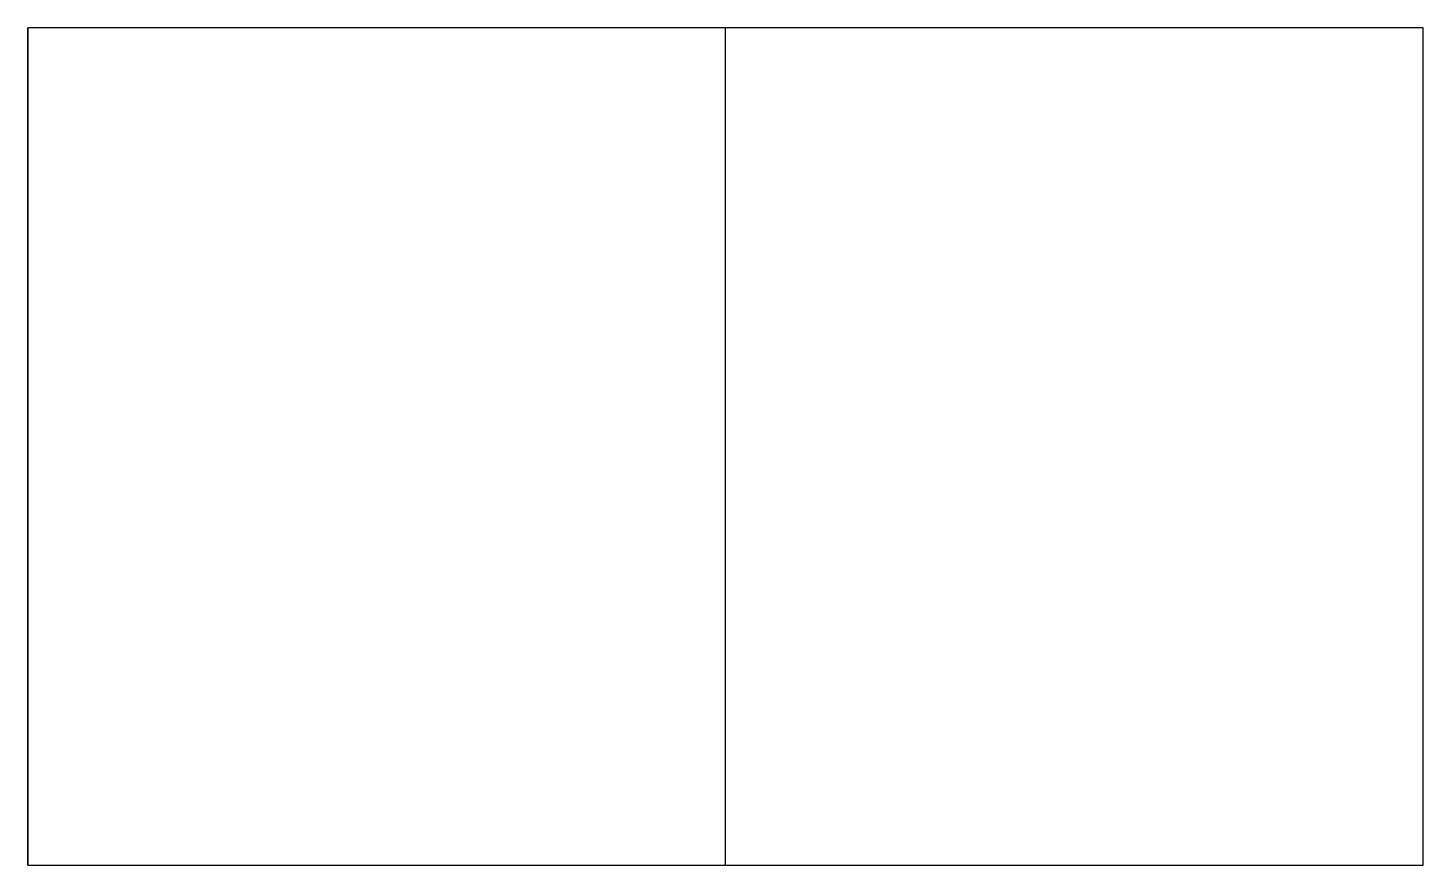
# Model space of a CAD drawing. Extents: x 0 to 100, y 0 to 60.
import ezdxf

# ---------------------------------------------------------------- set-up
doc = ezdxf.new("R2010")
doc.units = 0
doc.layers.get('0').update_dxf_attribs({"linetype": 'CONTINUOUS'})

msp = doc.modelspace()

# ---------------------------------------------------------------- linework, layer by layer
at = {"linetype": 'CONTINUOUS'}
for p, q in [((100, 60), (0, 60)), ((0, 0), (0, 60)), ((0, 60), (0, 0)), ((100, 60), (0, 60)), ((50, 0), (50, 60)), ((100, 0), (100, 60)), ((100, 0), (100, 60)), ((0, 0), (100, 0)), ((0, 0), (100, 0))]:
    msp.add_line(p, q, dxfattribs=at)

doc.saveas('drawing.dxf')
